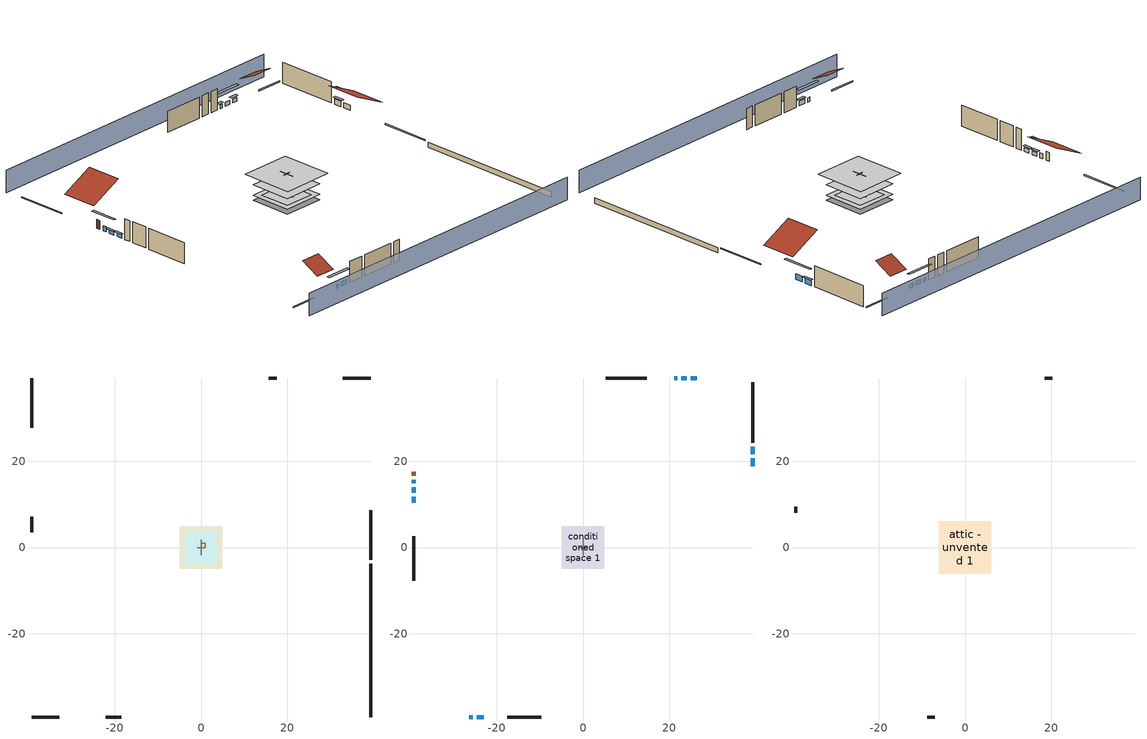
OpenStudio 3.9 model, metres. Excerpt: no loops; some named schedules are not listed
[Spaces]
garage 1
 floor foundation (Slab1 construction): -3.66,-3.66 -3.66,3.66 3.66,3.66 3.66,-3.66 z0
 wall outside (Wall1 construction): -22.12,-39.33 -18.46,-39.33 z0.3:5.18
 wall outside (Wall2 construction): -39.33,7.17 -39.33,3.51 z0.3:5.18
 wall outside (Wall12 construction): 17.56,39.33 15.73,39.33 z0.3:5.18
 wall to conditioned space 1 (Wall5 construction Reversed): 0,-1.83 0,1.83 z0.3:5.18
 wall to conditioned space 1 (Wall6 construction Reversed): 0.91,0 -0.91,0 z0.3:5.18
crawlspace - vented 1
 floor foundation (Slab2 construction): -4.94,-4.94 -4.94,4.94 4.94,4.94 4.94,-4.94 z-0.91
 wall outside (RimJoist1 construction): 39.33,-2.83 39.33,8.69 z0.3:0.61
 wall outside (RimJoist2 construction): -39.33,-39.33 -32.93,-39.33 z0.3:0.61
 wall outside (RimJoist3 construction): -39.33,39.33 -39.33,27.81 z0.3:0.61
 wall outside (RimJoist4 construction): 39.33,39.33 32.93,39.33 z0.3:0.61
 wall foundation (FoundationWall1 construction): 39.33,-39.33 39.33,-3.76 z-0.91:0.3
central ac and furnace airloop ret air space
 floor adiabatic (AdiabaticConst): 0,0 0,1 1,1 1,0 z0
 wall adiabatic (AdiabaticConst): 0,1 0,0 1,0 1,1 0,1 z0:1
 ceiling adiabatic (AdiabaticConst): 1,0 1,1 0,1 0,0 z1
conditioned space 1
 floor to crawlspace - vented 1 (Floor1 construction): -4.94,-4.94 -4.94,4.94 4.94,4.94 4.94,-4.94 z0.3
 floor to garage 1 (Floor2 construction): -3.66,-3.66 -3.66,3.66 3.66,3.66 3.66,-3.66 z0.3
 floor adiabatic (AdiabaticFloorConstruction): -4.94,-4.94 -4.94,4.94 4.94,4.94 4.94,-4.94 z2.74
 wall outside (Wall3 construction): 39.33,24.34 39.33,38.4 z0.3:5.18
 wall outside (Wall4 construction): -17.53,-39.33 -9.71,-39.33 z0.3:5.18
 wall outside (Wall7 construction): -39.33,2.58 -39.33,-7.67 z0.3:5.18
 wall outside (Wall8 construction): 14.8,39.33 5.27,39.33 z0.3:5.18
 wall outside (AdiabaticWallConstruction): 39.33,18.88 39.33,20.68 / 39.33,21.61 39.33,23.41 z0.3:1.52; -26.34,-39.33 -25.62,-39.33 z0.3:1.25; -24.69,-39.33 -23.04,-39.33 z0.3:1.37; -39.33,15.77 -39.33,14.9 z0.3:1.46; -39.33,13.97 -39.33,12.65 / 21.82,39.33 21.18,39.33 z0.3:1.16; -39.33,11.72 -39.33,10.4 z0.3:1.19; 24.08,39.33 22.75,39.33 / 26.34,39.33 25.01,39.33 z0.3:1.22
 wall outside (AdiabaticWallConstruction 1): -39.33,17.62 -39.33,16.7 z0.3:2.34
 window (WindowConstruction): 39.33,18.88 39.33,20.68 z0.3:1.52
 window (WindowConstruction 1): 39.33,21.61 39.33,23.41 z0.3:1.52
 window (WindowConstruction 2): -26.34,-39.33 -25.62,-39.33 z0.3:1.25
 window (WindowConstruction 3): -24.69,-39.33 -23.04,-39.33 z0.3:1.37
 window (WindowConstruction 4): -39.33,15.77 -39.33,14.9 z0.3:1.46
 window (WindowConstruction 5): -39.33,13.97 -39.33,12.65 z0.3:1.16
 window (WindowConstruction 6): -39.33,11.72 -39.33,10.4 z0.3:1.19
 window (WindowConstruction 7): 24.08,39.33 22.75,39.33 z0.3:1.22
 window (WindowConstruction 8): 21.82,39.33 21.19,39.33 z0.3:1.16
 window (WindowConstruction 9): 26.34,39.33 25.01,39.33 z0.3:1.22
 door (Door): -39.33,17.61 -39.33,16.7 z0.3:2.34
 ceiling adiabatic (AdiabaticFloorConstruction): 4.94,-4.94 4.94,4.94 -4.94,4.94 -4.94,-4.94 z2.74
attic - unvented 1
 floor to conditioned space 1 (Floor3 construction Reversed): -6.15,-6.15 -6.15,6.15 6.15,6.15 6.15,-6.15 z5.18
 wall outside (Wall9 construction): -8.79,-39.33 -7.01,-39.33 z0.3:5.18
 wall outside (Wall10 construction): 20.26,39.33 18.49,39.33 z0.3:5.18
 wall outside (Wall11 construction): -39.33,9.47 -39.33,8.1 z0.3:5.18
 roof outside (Roof1 construction): 39.33,17.96,5.18 31.87,17.96,8.91 31.87,9.62,8.91 39.33,9.62,5.18
 roof outside (Roof2 construction): -27.27,-39.33,5.18 -27.27,-35.1,7.3 -32,-35.1,7.3 -32,-39.33,5.18
 roof outside (Roof3 construction): 27.27,39.33,5.18 27.27,35.1,7.3 32,35.1,7.3 32,39.33,5.18
 roof outside (Roof4 construction): -39.33,18.54,5.18 -31.87,18.54,8.91 -31.87,26.88,8.91 -39.33,26.88,5.18
shading: 39.33,43.9 -39.33,43.9 / -39.33,-43.9 39.33,-43.9 z0:5.18; 39.33,23.43 39.33,16.14 39.94,16.14 39.94,23.43 z4.27; 39.33,23.72 39.33,21.31 39.94,21.31 39.94,23.72 z1.83; -22.88,-39.33 -29.08,-39.33 -29.08,-39.94 -22.88,-39.94 z3.99; -22.74,-39.33 -25,-39.33 -25,-39.94 -22.74,-39.94 z1.68; -39.33,12.15 -39.33,18.51 -39.94,18.51 -39.94,12.15 z4.21; -39.33,12.35 -39.33,14.27 -39.94,14.27 -39.94,12.35 z1.46; -39.33,10.09 -39.33,12.03 -39.94,12.03 -39.94,10.09 z1.49; 20,39.33 26.82,39.33 26.82,39.94 20,39.94 z3.96; 20.88,39.33 22.12,39.33 22.12,39.94 20.88,39.94 z1.46; 24.7,39.33 26.64,39.33 26.64,39.94 24.7,39.94 z1.52
[Site]
Portland Intl Arpt_OR: Latitude {deg}=45.59; Longitude {deg}=-122.6; Time Zone {hr}=-8; Elevation {m}=33; Terrain=Suburbs; Keep Site Location Information=Yes
[Site:GroundTemperature:Shallow]
10.2558, 8.96328, 8.85977, 9.47314, 11.9355, 14.3863, 16.5111, 17.8571, 17.9714, 16.8767, 14.8061, 12.4304
[Site:WaterMainsTemperature]
Calculation Method=Schedule; Temperature Schedule=mains temperature schedule
[Building]
Building 1
[Material] Roughness=Rough
Name | Thickness {m} | Conductivity {W/m-K} | Density {kg/m3} | Specific Heat {J/kg-K} | Thermal Absorptance | Solar Absorptance | Visible Absorptance
asphalt or fiberglass shingles | 0.00635 | 0.162714 | 1121.4 | 1465.45 | 0.9 | 0.85 | 0.85
roof rigid ins | 0.00281632 | 0.029427 | 32.04 | 1214.23 | 0.9 | 0.7 | 0.7
osb sheathing 0.5 in. | 0.0127 | 0.115458 | 512.64 | 1214.23 | 0.9 | 0.6 | 0.6
wood siding | 0.0254 | 0.102417 | 544.68 | 1172.36 | 0.9 | 0.85 | 0.85
osb sheathing 0.5 in. 1 | 0.0127 | 0.115458 | 512.64 | 1214.23 | 0.9 | 0.7 | 0.7
wall stud and cavity | 0.1397 | 0.727959 | 139.0536 | 1170.24 | 0.9 | 0.6 | 0.6
wall rigid ins; floor rigid ins | 0.051816 | 0.029427 | 32.04 | 1214.23 | 0.9 | 0.7 | 0.7
wall stud and cavity 1 | 0.1397 | 0.230639 | 139.0536 | 1170.24 | 0.9 | 0.7 | 0.7
gypsum board | 0.0127 | 0.160291 | 801 | 837.4 | 0.9 | 0.6 | 0.6
wall rigid ins 1; wall rigid ins 2 | 0.051816 | 0.029427 | 32.04 | 1214.23
wall stud and cavity 2 | 0.1397 | 0.181744 | 139.0536 | 1170.24 | 0.9 | 0.7 | 0.7
rim joist stud and cavity | 0.0508 | 0.178688 | 50.32683 | 1063.81 | 0.9 | 0.6 | 0.6
floor stud and cavity | 0.1397 | 0.0972396 | 92.3553 | 1139.71 | 0.9 | 0.7 | 0.7
osb sheathing 0.75 in. | 0.01905 | 0.115458 | 512.64 | 1214.23 | 0.9 | 0.7 | 0.7
floor covering | 0.0127 | 0.0433444 | 54.468 | 1339.84 | 0.9 | 0.6 | 0.6
ceiling loosefill ins | 0.254 | 0.0480833 | 16.02 | 1046.75 | 0.9 | 0.7 | 0.7
ceiling stud and cavity | 0.1397 | 0.104117 | 65.682 | 1177.47 | 0.9 | 0.7 | 0.7
concrete 4.0 in. | 0.1016 | 1.803125 | 2242.8 | 837.4 | 0.9 | 0.7 | 0.7
concrete 8.0 in. | 0.2032 | 1.803125 | 2242.8 | 837.4 | 0.9 | 0.7 | 0.7
soil 0.5 in. | 0.0127 | 1.3848 | 1842.3 | 418.7 | 0.9 | 0.7 | 0.7
wood siding 1; wood siding 2 | 0.0254 | 0.102417 | 544.68 | 1172.36
wall rigid ins 3; floor rigid ins 1 | 0.512978 | 0.029427 | 32.04 | 1214.23 | 0.9 | 0.7 | 0.7
wall stud and cavity 3 | 0.0889 | 0.380278 | 52.3479 | 1209.89 | 0.9 | 0.7 | 0.7
door material | 0.04445 | 0.0612267 | 512.64 | 1214.23 | 0.9 | 0.7 | 0.7
floor stud and cavity 1 | 0.1397 | 1.75129 | 37.0049 | 1207.88 | 0.9 | 0.7 | 0.7
wall stud and cavity 4 | 0.0889 | 0.391764 | 83.0341 | 1211.67 | 0.9 | 0.7 | 0.7
furniture material conditioned space 1; furniture material garage 1 | 0.1524 | 0.115458 | 640.8 | 1214.23 | 0.9 | 0.6 | 0.6
[Construction]
Roof1 construction; Roof2 construction; Roof3 construction; Roof4 construction: asphalt or fiberglass shingles, roof rigid ins, osb sheathing 0.5 in.
Wall1 construction; Wall2 construction; Wall9 construction; Wall10 construction; Wall11 construction; Wall12 construction: wood siding, osb sheathing 0.5 in. 1, wall stud and cavity
Wall3 construction; Wall4 construction: wood siding, wall rigid ins, osb sheathing 0.5 in. 1, wall stud and cavity 1, gypsum board
Wall5 construction Reversed: gypsum board, wall stud and cavity 2, osb sheathing 0.5 in. 1, wall rigid ins 1
Wall6 construction Reversed: gypsum board, wall stud and cavity 2, osb sheathing 0.5 in. 1, wall rigid ins 2
Wall7 construction; Wall8 construction: wood siding, wall rigid ins 2, osb sheathing 0.5 in. 1, wall stud and cavity 1, gypsum board
RimJoist1 construction; RimJoist2 construction; RimJoist3 construction; RimJoist4 construction: wood siding, rim joist stud and cavity
Floor1 construction; Floor2 construction: floor stud and cavity, floor rigid ins, osb sheathing 0.75 in., floor covering
Floor3 construction Reversed: gypsum board, ceiling stud and cavity, ceiling loosefill ins
Slab1 construction: concrete 4.0 in.
FoundationWall1 construction: concrete 8.0 in.
Slab2 construction: soil 0.5 in.
WindowConstruction; WindowConstruction 1; WindowConstruction 2; WindowConstruction 3; WindowConstruction 4; WindowConstruction 5; WindowConstruction 6; WindowConstruction 7; WindowConstruction 8; WindowConstruction 9: WindowMaterial
AdiabaticWallConstruction: wood siding 1, wall rigid ins 3, wall stud and cavity 3, gypsum board
Door: door material
AdiabaticWallConstruction 1: wood siding 2, wall rigid ins 3, wall stud and cavity 3, gypsum board
AdiabaticFloorConstruction: floor stud and cavity 1, floor rigid ins 1, osb sheathing 0.75 in., floor covering
PartitionWallConstruction: gypsum board, wall stud and cavity 4, gypsum board
furniture construction conditioned space 1: furniture material conditioned space 1
furniture construction garage 1: furniture material garage 1
AdiabaticConst: Adiabatic
[WindowMaterial:SimpleGlazingSystem]
WindowMaterial: U-Factor {W/m2-K}=2.15764; Solar Heat Gain Coefficient=0.44
[Material:NoMass]
Adiabatic: Roughness=Rough; Thermal Resistance {m2-K/W}=176.1
[ThermalZone] Multiplier=1; Use Ideal Air Loads=No
Name | Volume {m3} | Thermostat
conditioned space | 606.66 | conditioned space temperature setpoint
attic - unvented | 138.513
garage | 130.484
crawlspace - vented | 119.044
central ac and furnace airloop ret air zone | 1
[Sizing:Zone] Zone Cooling Design Supply Air Temperature Input Method=SupplyAirTemperature; Zone Cooling Design Supply Air Temperature {C}=14; Zone Cooling Design Supply Air Temperature Difference {deltaC}=11.11; Zone Heating Design Supply Air Temperature Input Method=SupplyAirTemperature; Zone Heating Design Supply Air Temperature {C}=40; Zone Heating Design Supply Air Temperature Difference {deltaC}=11.11; Zone Cooling Design Supply Air Humidity Ratio {kg-H2O/kg-air}=0.0085; Zone Heating Design Supply Air Humidity Ratio {kg-H2O/kg-air}=0.008; Cooling Design Air Flow Method=DesignDay; Heating Design Air Flow Method=DesignDay; Account for Dedicated Outdoor Air System=No; Dedicated Outdoor Air System Control Strategy=NeutralSupplyAir; Dedicated Outdoor Air Low Setpoint Temperature for Design {C}=autosize; Dedicated Outdoor Air High Setpoint Temperature for Design {C}=autosize; Zone Load Sizing Method=Sensible Load Only No Latent Load; Zone Latent Cooling Design Supply Air Humidity Ratio Input Method=HumidityRatioDifference; Zone Cooling Design Supply Air Humidity Ratio Difference {kgWater/kgDryAir}=0.005; Zone Latent Heating Design Supply Air Humidity Ratio Input Method=HumidityRatioDifference; Zone Humidification Design Supply Air Humidity Ratio Difference {kgWater/kgDryAir}=0.005; Sizing Option=Coincident
attic - unvented; garage; crawlspace - vented; central ac and furnace airloop ret air zone
[Space]
Name | Thermal Zone | Volume {m3}
conditioned space 1 | conditioned space | 606.66
attic - unvented 1 | attic - unvented | 138.513
garage 1 | garage | 130.484
crawlspace - vented 1 | crawlspace - vented | 119.044
central ac and furnace airloop ret air space | central ac and furnace airloop ret air zone
[ThermostatSetpoint:DualSetpoint]
conditioned space temperature setpoint: Heating Setpoint Temperature Schedule=heating setpoint; Cooling Setpoint Temperature Schedule=cooling setpoint; Temperature Difference Between Cutout And Setpoint {deltaC}=0
[Foundation:Kiva] Wall Depth Below Slab {m}=0.2032
Name | Initial Indoor Air Temperature {C} | Wall Height Above Grade {m}
Foundation Kiva 1 | 13.4258 | 0.1016
Foundation Kiva 2 | 8.52769 | 0.3048
[Foundation:Kiva:Settings]
Soil Conductivity {W/m-K}=1.3848; Soil Density {kg/m3}=1842.3; Soil Specific Heat {J/kg-K}=418.7; Ground Solar Absorptivity=0.9; Ground Thermal Absorptivity=0.9; Ground Surface Roughness {m}=0.03; Far-Field Width {m}=40; Deep-Ground Boundary Condition=ZeroFlux; Deep-Ground Depth {m}=40; Minimum Cell Dimension {m}=0.2; Maximum Cell Growth Coefficient=3; Simulation Timestep=Timestep
[SurfaceProperty:ExposedFoundationPerimeter] Exposed Perimeter Calculation Method=TotalExposedPerimeter
Name | Total Exposed Perimeter {m}
Slab1 | 18.288
Slab2 | 35.57016
[SurfaceProperty:IncidentSolarMultiplier] Incident Solar Multiplier=1; Incident Solar Multiplier Schedule=trans schedule winter=0.85 summer=0.7
Window1; Window2; Window3; Window4; Window5; Window6; Window7; Window8; Window9; Window10
[InternalMass:Definition] Design Level Calculation Method=SurfaceArea
Name | Construction | Surface Area {m2}
partition wall mass | PartitionWallConstruction | 248.794
furniture mass conditioned space 1 | furniture construction conditioned space 1 | 99.51774
furniture mass garage 1 | furniture construction garage 1 | 5.35122
[InternalMass] Multiplier=1
Name | Internal Mass Definition | Space or SpaceType
partition wall mass | partition wall mass | conditioned space 1
furniture mass conditioned space 1 | furniture mass conditioned space 1 | conditioned space 1
furniture mass garage 1 | furniture mass garage 1 | garage 1
[Fan:SystemModel]
central ac and furnace supply fan: Availability Schedule=Always On Discrete; Design Maximum Air Flow Rate {m3/s}=0.399739; Speed Control Method=Discrete; Electric Power Minimum Flow Rate Fraction=0.2; Design Pressure Rise {Pa}=500; Motor Efficiency=1; Motor In Air Stream Fraction=1; Design Electric Power Consumption {W}=autosize; Design Power Sizing Method=PowerPerFlow; Electric Power Per Unit Flow Rate {W/(m3/s)}=794.58; Electric Power Per Unit Flow Rate Per Unit Pressure {W-s/m3-Pa}=1.66667; Fan Total Efficiency=0.7; Motor Loss Radiative Fraction=0; Speed Flow Fraction 1=0.8961; Speed Electric Power Fraction 1=0.71957; Speed Flow Fraction 2=1; Speed Electric Power Fraction 2=1
[EnergyManagementSystem:Sensor]
Name | Output Variable or Output Meter Index Key | Output Variable or Output Meter
central_ac_and_furnace_supply_fan_s; central_ac_and_furnace_supply_fan_s_1 | central ac and furnace supply fan | Fan Electricity Energy
water_heater_amb_temp | garage | Zone Mean Air Temperature
water_heater_amb_rh | garage | Zone Air Relative Humidity
water_heater_T_set | water heater setpoint | Schedule Value
out_pb_s |  | Site Outdoor Air Barometric Pressure
out_wt_s |  | Site Outdoor Air Humidity Ratio
site_vw_s |  | Site Wind Speed
cool_season | cooling season schedule | Schedule Value
central_ac_and_furnace_airloop_Fan_RTF_s | central ac and furnace supply fan | Fan Runtime Fraction Speed 1
central_ac_and_furnace_airloop_Fan_RTF_s_1 | central ac and furnace supply fan | Fan Runtime Fraction Speed 2
central_ac_and_furnace_airloop_AH_MFR_s | Node 7 | System Node Mass Flow Rate
central_ac_and_furnace_airloop_AH_VFR_s | Node 7 | System Node Current Density Volume Flow Rate
central_ac_and_furnace_airloop_AH_Tout_s | Node 7 | System Node Temperature
central_ac_and_furnace_airloop_AH_Wout_s | Node 7 | System Node Humidity Ratio
central_ac_and_furnace_airloop_RA_T_s | Node 10 | System Node Temperature
central_ac_and_furnace_airloop_Ra_W_s | Node 10 | System Node Humidity Ratio
central_ac_and_furnace_airloop_0_DZ_T_s | crawlspace - vented | Zone Air Temperature
central_ac_and_furnace_airloop_0_DZ_W_s | crawlspace - vented | Zone Mean Air Humidity Ratio
natural_vent_s | natural vent schedule | Schedule Value
htg_sp_s | heating setpoint | Schedule Value
clg_sp_s | cooling setpoint | Schedule Value
mech_vent_range_fan_0_sch_s | mech vent range fan 0 schedule | Schedule Value
mech_vent_bath_fan_0_sch_s | mech vent bath fan 0 schedule | Schedule Value
clothes_dryer_exhaust_0_sch_s | clothes_dryer | Schedule Value
htg_load_cond |  | Heating:EnergyTransfer:Zone:CONDITIONED SPACE
clg_load_cond |  | Cooling:EnergyTransfer:Zone:CONDITIONED SPACE
htg_load_duct |  | Heating:EnergyTransfer:Zone:CENTRAL AC AND FURNACE AIRLOOP RET AIR ZONE
clg_load_duct |  | Cooling:EnergyTransfer:Zone:CENTRAL AC AND FURNACE AIRLOOP RET AIR ZONE
[ElectricEquipment:Definition] Design Level Calculation Method=EquipmentLevel
Name | Design Level {W} | Fraction Latent | Fraction Radiant | Fraction Lost
ceiling fan | 18.2163 | 0 | 0.558 | 0
clothes washer | 283.022 | 0.03 | 0.162 | 0.7
clothes dryer | 2995.68 | 0.015 | 0.081 | 0.85
dishwasher | 379.923 | 0.3 | 0.18 | 0.4
fridge | 57.5342 | 0 | 0.6 | 0
cooking range | 81.8838 | 0.16 | 0.384 | 0.2
misc tv | 1211.12 | 0 | 0.6 | 0
misc plug loads | 1005.87 | 0.021 | 0.558 | 0.049
whole house fan; mech vent house fan | 0 | 0 | 0 | 1
mech vent house fan cfis | 0 | 0 | 0 | 0
mech vent range fan 0 | 30 | 0 | 0 | 1
mech vent bath fan 0 | 45 | 0 | 0 | 1
[ElectricEquipment] Space or SpaceType=conditioned space 1
Name | Electric Equipment Definition | Schedule
ceiling fan | ceiling fan | ceiling_fan
clothes washer | clothes washer | clothes_washer
clothes dryer | clothes dryer | clothes_dryer
dishwasher | dishwasher | dishwasher
fridge | fridge | fridge schedule
cooking range | cooking range | cooking_range
misc tv | misc tv | plug_loads_tv
misc plug loads | misc plug loads | plug_loads_other
whole house fan | whole house fan | Always On Discrete
mech vent house fan | mech vent house fan | mech vent house fan schedule
mech vent house fan cfis | mech vent house fan cfis | mech vent house fan cfis schedule
mech vent range fan 0 | mech vent range fan 0 | mech vent range fan 0 schedule
mech vent bath fan 0 | mech vent bath fan 0 | mech vent bath fan 0 schedule
[OtherEquipment:Definition] Design Level Calculation Method=EquipmentLevel
Name | Design Level {W} | Fraction Latent | Fraction Radiant | Fraction Lost
water heater sens; central ac and furnace airloop_0 SupSensLkToCond; central ac and furnace airloop_0 SupCondToLv; central ac and furnace airloop_0 RetCondToRP; central ac and furnace airloop_0 RetSensLkToRP; central ac and furnace airloop_0 SupCondToDZ; central ac and furnace airloop_0 RetCondToDZ; central ac and furnace airloop_0 SupSensLkToDZ; mech vent house fan sensible load | 0 | 0 | 0 | 0
water heater lat; central ac and furnace airloop_0 SupLatLkToCond; central ac and furnace airloop_0 RetLatLkToRP; central ac and furnace airloop_0 SupLatLkToDZ; mech vent house fan latent load | 0 | 1 | 0 | 0
water heater energy adjustment1 | 0.01 | 0 | 0 | 1
clothes dryer 2 | 0 | 0.015 | 0.081 | 0.85
cooking range 2 | 2399.78 | 0.16 | 0.384 | 0.2
general water use sensible | -98.09 | 0 | 0.6 | 0
general water use latent | 99.529 | 1 | 0 | 0
[OtherEquipment]
Name | Other Equipment Definition | Space or SpaceType | Schedule | Fuel Type
water heater sens | water heater sens | garage 1 | Always On Discrete
water heater lat | water heater lat | garage 1 | Always On Discrete
water heater energy adjustment1 | water heater energy adjustment1 | garage 1 | Always On Discrete | Electricity
clothes dryer 1 | clothes dryer 2 | conditioned space 1 | clothes_dryer | Electricity
cooking range 1 | cooking range 2 | conditioned space 1 | cooking_range | NaturalGas
general water use sensible | general water use sensible | conditioned space 1 | general water use schedule
general water use latent | general water use latent | conditioned space 1 | general water use schedule
central ac and furnace airloop_0 SupSensLkToCond | central ac and furnace airloop_0 SupSensLkToCond | conditioned space 1 | Always On Discrete
central ac and furnace airloop_0 SupLatLkToCond | central ac and furnace airloop_0 SupLatLkToCond | conditioned space 1 | Always On Discrete
central ac and furnace airloop_0 SupCondToLv | central ac and furnace airloop_0 SupCondToLv | conditioned space 1 | Always On Discrete
central ac and furnace airloop_0 RetCondToRP | central ac and furnace airloop_0 RetCondToRP | central ac and furnace airloop ret air space | Always On Discrete
central ac and furnace airloop_0 RetSensLkToRP | central ac and furnace airloop_0 RetSensLkToRP | central ac and furnace airloop ret air space | Always On Discrete
central ac and furnace airloop_0 RetLatLkToRP | central ac and furnace airloop_0 RetLatLkToRP | central ac and furnace airloop ret air space | Always On Discrete
central ac and furnace airloop_0 SupCondToDZ | central ac and furnace airloop_0 SupCondToDZ | crawlspace - vented 1 | Always On Discrete
central ac and furnace airloop_0 RetCondToDZ | central ac and furnace airloop_0 RetCondToDZ | crawlspace - vented 1 | Always On Discrete
central ac and furnace airloop_0 SupSensLkToDZ | central ac and furnace airloop_0 SupSensLkToDZ | crawlspace - vented 1 | Always On Discrete
central ac and furnace airloop_0 SupLatLkToDZ | central ac and furnace airloop_0 SupLatLkToDZ | crawlspace - vented 1 | Always On Discrete
mech vent house fan sensible load | mech vent house fan sensible load | conditioned space 1 | Always On Discrete
mech vent house fan latent load | mech vent house fan latent load | conditioned space 1 | Always On Discrete
[WaterUse:Equipment:Definition]
Name | Peak Flow Rate {m3/s}
clothes washer | 9.4184e-06
dishwasher | 5.33082e-06
[Lights:Definition] Design Level Calculation Method=LightingLevel; Fraction Radiant=0.6; Fraction Visible=0.2; Return Air Fraction=0
Name | Lighting Level {W}
interior lighting | 334.979
garage lighting | 8.19894
[Lights] Fraction Replaceable=1
Name | Lights Definition | Space or SpaceType | Schedule
interior lighting | interior lighting | conditioned space 1 | lighting_interior
garage lighting | garage lighting | garage 1 | lighting_garage
[Exterior:Lights:Definition]
exterior lighting: Design Level {W}=8.97151
[Exterior:Lights]
exterior lighting: Exterior Lights Definition=exterior lighting; Schedule=exterior lighting schedule
[People:Definition]
occupants: Number of People Calculation Method=People; Number of People {people}=5; Fraction Radiant=0.314171; Sensible Heat Fraction=0.56303; Carbon Dioxide Generation Rate {m3/s-W}=0; Enable ASHRAE 55 Comfort Warnings=No; Mean Radiant Temperature Calculation Type=EnclosureAveraged
[People]
occupants: People Definition=occupants; Space or SpaceType=conditioned space 1; Number of People Schedule=occupants; Activity Level Schedule=occupants activity schedule; Multiplier=1
[ZoneMixing] Schedule=Always On Continuous; Design Flow Rate Calculation Method=Flow/Zone; Design Flow Rate {m3/s}=0
Name | Zone or Space | Source Zone or Space
central ac and furnace airloop_0 ZoneMixDZToCond mix | conditioned space | crawlspace - vented
central ac and furnace airloop_0 ZoneMixCondToDZ mix | crawlspace - vented | conditioned space
whole house fan mix | attic - unvented | conditioned space
[SpaceInfiltration:DesignFlowRate] Schedule=Always On Discrete
Name | Space or SpaceType | Design Flow Rate Calculation Method | Design Flow Rate {m3/s} | Air Changes per Hour {1/hr} | Constant Term Coefficient | Temperature Term Coefficient | Velocity Term Coefficient | Velocity Squared Term Coefficient
natural vent flow; whole house fan flow; infil flow | conditioned space 1 | Flow/Space | 0
infil crawlspace - vented 1 | crawlspace - vented 1 | AirChanges/Hour |  | 2.6013 | 1 | 0 | 0 | 0
crawlspace_vented 1 duct leakage imbalance infil flow | crawlspace - vented 1 | Flow/Space | 0
infil attic - unvented 1 | attic - unvented 1 | AirChanges/Hour |  | 0.1 | 1 | 0 | 0 | 0
[SpaceInfiltration:EffectiveLeakageArea]
infil garage 1: Space or SpaceType=garage 1; Schedule=Always On Discrete; Effective Air Leakage Area {cm2}=271.837; Stack Coefficient=0.000129147; Wind Coefficient=4.64657e-05
